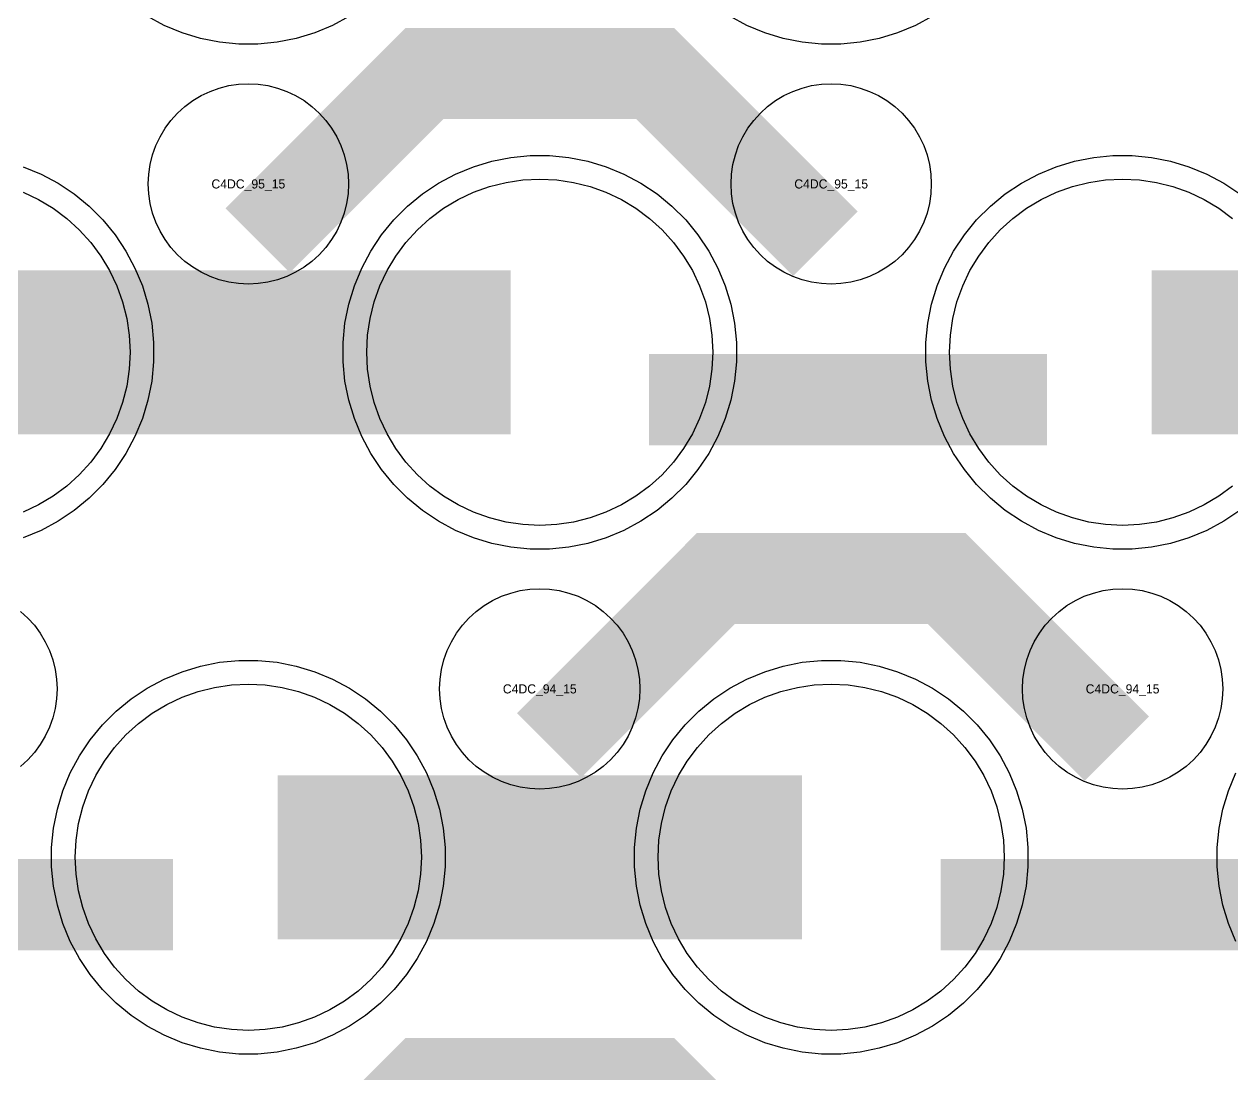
# Model space of a CAD drawing. Extents: x -11880 to 11880, y -14992 to 14992.
# Drawn here: x -7261.5 to -6930, y -1874 to -1586 of the extents above; entities that cross this region are included whole.
import ezdxf
from ezdxf.enums import TextEntityAlignment as Align

# ---------------------------------------------------------------- set-up
doc = ezdxf.new("R2010")
doc.units = 0
doc.header["$MEASUREMENT"] = 0
for name, color, linetype in [('GDS_775_DT_237', 138, 'CONTINUOUS'), ('RDL1_FS', 34, 'CONTINUOUS'), ('RDL_BS', 160, 'CONTINUOUS')]:
    doc.layers.add(name, color=color, linetype=linetype)

msp = doc.modelspace()

# ---------------------------------------------------------------- linework, layer by layer
at = {"layer": 'RDL1_FS'}
msp.add_lwpolyline([(-7120, -1723.489), (-7124.657, -1723.26), (-7129.268, -1722.576), (-7133.791, -1721.444), (-7138.181, -1719.872), (-7142.395, -1717.88), (-7146.395, -1715.482), (-7150.14, -1712.704), (-7153.594, -1709.574), (-7156.724, -1706.12), (-7159.502, -1702.375), (-7161.9, -1698.375), (-7163.892, -1694.161), (-7165.464, -1689.771), (-7166.596, -1685.248), (-7167.28, -1680.637), (-7167.509, -1675.98), (-7167.28, -1671.323), (-7166.596, -1666.712), (-7165.464, -1662.189), (-7163.892, -1657.799), (-7161.9, -1653.585), (-7159.502, -1649.585), (-7156.724, -1645.84), (-7153.594, -1642.386), (-7150.14, -1639.256), (-7146.395, -1636.478), (-7142.395, -1634.08), (-7138.181, -1632.088), (-7133.791, -1630.516), (-7129.268, -1629.384), (-7124.657, -1628.7), (-7120, -1628.471), (-7115.343, -1628.7), (-7110.732, -1629.384), (-7106.209, -1630.516), (-7101.819, -1632.088), (-7097.605, -1634.08), (-7093.605, -1636.478), (-7089.86, -1639.256), (-7086.406, -1642.386), (-7083.276, -1645.84), (-7080.498, -1649.585), (-7078.1, -1653.585), (-7076.108, -1657.799), (-7074.536, -1662.189), (-7073.404, -1666.712), (-7072.72, -1671.323), (-7072.491, -1675.98), (-7072.72, -1680.637), (-7073.404, -1685.248), (-7074.536, -1689.771), (-7076.108, -1694.161), (-7078.1, -1698.375), (-7080.498, -1702.375), (-7083.276, -1706.12), (-7086.406, -1709.574), (-7089.86, -1712.704), (-7093.605, -1715.482), (-7097.605, -1717.88), (-7101.819, -1719.872), (-7106.209, -1721.444), (-7110.732, -1722.576), (-7115.343, -1723.26)], close=True, dxfattribs=at)
for points in [[(-6929.86, -1712.704), (-6933.605, -1715.482), (-6937.605, -1717.88), (-6941.819, -1719.872), (-6946.209, -1721.444), (-6950.732, -1722.576), (-6955.343, -1723.26), (-6960, -1723.489), (-6964.657, -1723.26), (-6969.268, -1722.576), (-6973.791, -1721.444), (-6978.181, -1719.872), (-6982.395, -1717.88), (-6986.395, -1715.482), (-6990.14, -1712.704), (-6993.594, -1709.574), (-6996.724, -1706.12), (-6999.502, -1702.375), (-7001.9, -1698.375), (-7003.892, -1694.161), (-7005.464, -1689.771), (-7006.596, -1685.248), (-7007.28, -1680.637), (-7007.509, -1675.98), (-7007.28, -1671.323), (-7006.596, -1666.712), (-7005.464, -1662.189), (-7003.892, -1657.799), (-7001.9, -1653.585), (-6999.502, -1649.585), (-6996.724, -1645.84), (-6993.594, -1642.386), (-6990.14, -1639.256), (-6986.395, -1636.478), (-6982.395, -1634.08), (-6978.181, -1632.088), (-6973.791, -1630.516), (-6969.268, -1629.384), (-6964.657, -1628.7), (-6960, -1628.471), (-6955.343, -1628.7), (-6950.732, -1629.384), (-6946.209, -1630.516), (-6941.819, -1632.088), (-6937.605, -1634.08), (-6933.605, -1636.478), (-6929.86, -1639.256)], [(-7261.819, -1632.088), (-7257.605, -1634.08), (-7253.605, -1636.478), (-7249.86, -1639.256), (-7246.406, -1642.386), (-7243.276, -1645.84), (-7240.498, -1649.585), (-7238.1, -1653.585), (-7236.108, -1657.799), (-7234.536, -1662.189), (-7233.404, -1666.712), (-7232.72, -1671.323), (-7232.491, -1675.98), (-7232.72, -1680.637), (-7233.404, -1685.248), (-7234.536, -1689.771), (-7236.108, -1694.161), (-7238.1, -1698.375), (-7240.498, -1702.375), (-7243.276, -1706.12), (-7246.406, -1709.574), (-7249.86, -1712.704), (-7253.605, -1715.482), (-7257.605, -1717.88), (-7261.819, -1719.872)]]:
    msp.add_lwpolyline(points, dxfattribs=at)
for points in [[(-7271.998, -1675.98, 45, 45, 0), (-7199.998, -1675.98, 45, 45, 0)], [(-7199.998, -1675.98, 45, 45, 0), (-7127.998, -1675.98, 45, 45, 0)], [(-6951.998, -1675.98, 45, 45, 0), (-6879.998, -1675.98, 45, 45, 0)]]:
    msp.add_lwpolyline(points, format="xyseb", dxfattribs=at)
at = {"layer": 'RDL1_FS', "color": 11, "true_color": 0xf27172}
for points in [[(-7200, -1862.049), (-7204.657, -1861.82), (-7209.268, -1861.136), (-7213.791, -1860.004), (-7218.181, -1858.432), (-7222.395, -1856.44), (-7226.395, -1854.042), (-7230.14, -1851.264), (-7233.594, -1848.134), (-7236.724, -1844.68), (-7239.502, -1840.935), (-7241.9, -1836.935), (-7243.892, -1832.721), (-7245.464, -1828.331), (-7246.596, -1823.808), (-7247.28, -1819.197), (-7247.509, -1814.54), (-7247.28, -1809.883), (-7246.596, -1805.272), (-7245.464, -1800.749), (-7243.892, -1796.359), (-7241.9, -1792.145), (-7239.502, -1788.145), (-7236.724, -1784.4), (-7233.594, -1780.946), (-7230.14, -1777.816), (-7226.395, -1775.038), (-7222.395, -1772.64), (-7218.181, -1770.648), (-7213.791, -1769.076), (-7209.268, -1767.944), (-7204.657, -1767.26), (-7200, -1767.031), (-7195.343, -1767.26), (-7190.732, -1767.944), (-7186.209, -1769.076), (-7181.819, -1770.648), (-7177.605, -1772.64), (-7173.605, -1775.038), (-7169.86, -1777.816), (-7166.406, -1780.946), (-7163.276, -1784.4), (-7160.498, -1788.145), (-7158.1, -1792.145), (-7156.108, -1796.359), (-7154.536, -1800.749), (-7153.404, -1805.272), (-7152.72, -1809.883), (-7152.491, -1814.54), (-7152.72, -1819.197), (-7153.404, -1823.808), (-7154.536, -1828.331), (-7156.108, -1832.721), (-7158.1, -1836.935), (-7160.498, -1840.935), (-7163.276, -1844.68), (-7166.406, -1848.134), (-7169.86, -1851.264), (-7173.605, -1854.042), (-7177.605, -1856.44), (-7181.819, -1858.432), (-7186.209, -1860.004), (-7190.732, -1861.136), (-7195.343, -1861.82)], [(-7040, -1862.049), (-7044.657, -1861.82), (-7049.268, -1861.136), (-7053.791, -1860.004), (-7058.181, -1858.432), (-7062.395, -1856.44), (-7066.395, -1854.042), (-7070.14, -1851.264), (-7073.594, -1848.134), (-7076.724, -1844.68), (-7079.502, -1840.935), (-7081.9, -1836.935), (-7083.892, -1832.721), (-7085.464, -1828.331), (-7086.596, -1823.808), (-7087.28, -1819.197), (-7087.509, -1814.54), (-7087.28, -1809.883), (-7086.596, -1805.272), (-7085.464, -1800.749), (-7083.892, -1796.359), (-7081.9, -1792.145), (-7079.502, -1788.145), (-7076.724, -1784.4), (-7073.594, -1780.946), (-7070.14, -1777.816), (-7066.395, -1775.038), (-7062.395, -1772.64), (-7058.181, -1770.648), (-7053.791, -1769.076), (-7049.268, -1767.944), (-7044.657, -1767.26), (-7040, -1767.031), (-7035.343, -1767.26), (-7030.732, -1767.944), (-7026.209, -1769.076), (-7021.819, -1770.648), (-7017.605, -1772.64), (-7013.605, -1775.038), (-7009.86, -1777.816), (-7006.406, -1780.946), (-7003.276, -1784.4), (-7000.498, -1788.145), (-6998.1, -1792.145), (-6996.108, -1796.359), (-6994.536, -1800.749), (-6993.404, -1805.272), (-6992.72, -1809.883), (-6992.491, -1814.54), (-6992.72, -1819.197), (-6993.404, -1823.808), (-6994.536, -1828.331), (-6996.108, -1832.721), (-6998.1, -1836.935), (-7000.498, -1840.935), (-7003.276, -1844.68), (-7006.406, -1848.134), (-7009.86, -1851.264), (-7013.605, -1854.042), (-7017.605, -1856.44), (-7021.819, -1858.432), (-7026.209, -1860.004), (-7030.732, -1861.136), (-7035.343, -1861.82)]]:
    msp.add_lwpolyline(points, close=True, dxfattribs=at)
for points in [[(-7191.998, -1814.54, 45, 45, 0), (-7119.998, -1814.54, 45, 45, 0)], [(-7119.998, -1814.54, 45, 45, 0), (-7047.998, -1814.54, 45, 45, 0)]]:
    msp.add_lwpolyline(points, format="xyseb", dxfattribs=at)
at = {"layer": 'RDL_BS'}
for points in [[(-7172.223, -1583.798), (-7176.885, -1586.29), (-7181.795, -1588.321), (-7186.835, -1589.852), (-7192.062, -1590.898), (-7197.356, -1591.415), (-7202.644, -1591.415), (-7207.938, -1590.898), (-7213.165, -1589.852), (-7218.205, -1588.321), (-7223.115, -1586.29), (-7227.777, -1583.798)], [(-7012.223, -1583.798), (-7016.885, -1586.29), (-7021.795, -1588.321), (-7026.835, -1589.852), (-7032.062, -1590.898), (-7037.356, -1591.415), (-7042.644, -1591.415), (-7047.938, -1590.898), (-7053.165, -1589.852), (-7058.205, -1588.321), (-7063.115, -1586.29), (-7067.777, -1583.798)], [(-6927.809, -1719.416), (-6932.223, -1722.363), (-6936.885, -1724.855), (-6941.795, -1726.886), (-6946.835, -1728.417), (-6952.062, -1729.463), (-6957.356, -1729.98), (-6962.644, -1729.98), (-6967.938, -1729.463), (-6973.165, -1728.417), (-6978.205, -1726.886), (-6983.115, -1724.855), (-6987.777, -1722.363), (-6992.191, -1719.416), (-6996.292, -1716.054), (-7000.074, -1712.272), (-7003.436, -1708.171), (-7006.383, -1703.757), (-7008.875, -1699.095), (-7010.906, -1694.185), (-7012.437, -1689.145), (-7013.483, -1683.918), (-7014, -1678.624), (-7014, -1673.336), (-7013.483, -1668.042), (-7012.437, -1662.815), (-7010.906, -1657.775), (-7008.875, -1652.865), (-7006.383, -1648.203), (-7003.436, -1643.789), (-7000.074, -1639.688), (-6996.292, -1635.906), (-6992.191, -1632.544), (-6987.777, -1629.597), (-6983.115, -1627.105), (-6978.205, -1625.074), (-6973.165, -1623.543), (-6967.938, -1622.497), (-6962.644, -1621.98), (-6957.356, -1621.98), (-6952.062, -1622.497), (-6946.835, -1623.543), (-6941.795, -1625.074), (-6936.885, -1627.105), (-6932.223, -1629.597), (-6927.809, -1632.544)], [(-7261.795, -1625.074), (-7256.885, -1627.105), (-7252.223, -1629.597), (-7247.809, -1632.544), (-7243.708, -1635.906), (-7239.926, -1639.688), (-7236.564, -1643.789), (-7233.617, -1648.203), (-7231.125, -1652.865), (-7229.094, -1657.775), (-7227.563, -1662.815), (-7226.517, -1668.042), (-7226, -1673.336), (-7226, -1678.624), (-7226.517, -1683.918), (-7227.563, -1689.145), (-7229.094, -1694.185), (-7231.125, -1699.095), (-7233.617, -1703.757), (-7236.564, -1708.171), (-7239.926, -1712.272), (-7243.708, -1716.054), (-7247.809, -1719.416), (-7252.223, -1722.363), (-7256.885, -1724.855), (-7261.795, -1726.886)], [(-7262.557, -1747.098), (-7260.558, -1748.91), (-7258.746, -1750.909), (-7257.143, -1753.072), (-7255.75, -1755.396), (-7254.598, -1757.833), (-7253.691, -1760.368), (-7253.034, -1762.987), (-7252.638, -1765.659), (-7252.506, -1768.352), (-7252.638, -1771.045), (-7253.034, -1773.717), (-7253.691, -1776.336), (-7254.598, -1778.871), (-7255.75, -1781.308), (-7257.143, -1783.632), (-7258.746, -1785.795), (-7260.558, -1787.794), (-7262.557, -1789.606)]]:
    msp.add_lwpolyline(points, dxfattribs=at)
for points in [[(-7197.438, -1645.294, 25, 25, 0), (-7151.623, -1599.479, 25, 25, 0), (-7118.07, -1599.479, 25, 25, 0)], [(-7041.599, -1646.193, 25, 25, 0), (-7088.313, -1599.479, 25, 25, 0), (-7118.071, -1599.479, 25, 25, 0)], [(-7089.984, -1688.993, 25, 25, 0), (-6980.719, -1688.993, 25, 25, 0)], [(-7117.438, -1783.854, 25, 25, 0), (-7071.623, -1738.039, 25, 25, 0), (-7038.07, -1738.039, 25, 25, 0)], [(-6961.599, -1784.753, 25, 25, 0), (-7008.313, -1738.039, 25, 25, 0), (-7038.071, -1738.039, 25, 25, 0)], [(-7197.438, -1922.419, 25, 25, 0), (-7151.623, -1876.604, 25, 25, 0), (-7118.07, -1876.604, 25, 25, 0)], [(-7041.599, -1923.318, 25, 25, 0), (-7088.313, -1876.604, 25, 25, 0), (-7118.071, -1876.604, 25, 25, 0)]]:
    msp.add_lwpolyline(points, format="xyseb", dxfattribs=at)
for points in [[(-7200, -1657.286), (-7202.693, -1657.154), (-7205.365, -1656.758), (-7207.984, -1656.101), (-7210.519, -1655.194), (-7212.956, -1654.042), (-7215.28, -1652.649), (-7217.443, -1651.046), (-7219.442, -1649.234), (-7221.254, -1647.235), (-7222.857, -1645.072), (-7224.25, -1642.748), (-7225.402, -1640.311), (-7226.309, -1637.776), (-7226.966, -1635.157), (-7227.362, -1632.485), (-7227.494, -1629.792), (-7227.362, -1627.099), (-7226.966, -1624.427), (-7226.309, -1621.808), (-7225.402, -1619.273), (-7224.25, -1616.836), (-7222.857, -1614.512), (-7221.254, -1612.349), (-7219.442, -1610.35), (-7217.443, -1608.538), (-7215.28, -1606.935), (-7212.956, -1605.542), (-7210.519, -1604.39), (-7207.984, -1603.483), (-7205.365, -1602.826), (-7202.693, -1602.43), (-7200, -1602.298), (-7197.307, -1602.43), (-7194.635, -1602.826), (-7192.016, -1603.483), (-7189.481, -1604.39), (-7187.044, -1605.542), (-7184.72, -1606.935), (-7182.557, -1608.538), (-7180.558, -1610.35), (-7178.746, -1612.349), (-7177.143, -1614.512), (-7175.75, -1616.836), (-7174.598, -1619.273), (-7173.691, -1621.808), (-7173.034, -1624.427), (-7172.638, -1627.099), (-7172.506, -1629.792), (-7172.638, -1632.485), (-7173.034, -1635.157), (-7173.691, -1637.776), (-7174.598, -1640.311), (-7175.75, -1642.748), (-7177.143, -1645.072), (-7178.746, -1647.235), (-7180.558, -1649.234), (-7182.557, -1651.046), (-7184.72, -1652.649), (-7187.044, -1654.042), (-7189.481, -1655.194), (-7192.016, -1656.101), (-7194.635, -1656.758), (-7197.307, -1657.154)], [(-7040, -1657.286), (-7042.693, -1657.154), (-7045.365, -1656.758), (-7047.984, -1656.101), (-7050.519, -1655.194), (-7052.956, -1654.042), (-7055.28, -1652.649), (-7057.443, -1651.046), (-7059.442, -1649.234), (-7061.254, -1647.235), (-7062.857, -1645.072), (-7064.25, -1642.748), (-7065.402, -1640.311), (-7066.309, -1637.776), (-7066.966, -1635.157), (-7067.362, -1632.485), (-7067.494, -1629.792), (-7067.362, -1627.099), (-7066.966, -1624.427), (-7066.309, -1621.808), (-7065.402, -1619.273), (-7064.25, -1616.836), (-7062.857, -1614.512), (-7061.254, -1612.349), (-7059.442, -1610.35), (-7057.443, -1608.538), (-7055.28, -1606.935), (-7052.956, -1605.542), (-7050.519, -1604.39), (-7047.984, -1603.483), (-7045.365, -1602.826), (-7042.693, -1602.43), (-7040, -1602.298), (-7037.307, -1602.43), (-7034.635, -1602.826), (-7032.016, -1603.483), (-7029.481, -1604.39), (-7027.044, -1605.542), (-7024.72, -1606.935), (-7022.557, -1608.538), (-7020.558, -1610.35), (-7018.746, -1612.349), (-7017.143, -1614.512), (-7015.75, -1616.836), (-7014.598, -1619.273), (-7013.691, -1621.808), (-7013.034, -1624.427), (-7012.638, -1627.099), (-7012.506, -1629.792), (-7012.638, -1632.485), (-7013.034, -1635.157), (-7013.691, -1637.776), (-7014.598, -1640.311), (-7015.75, -1642.748), (-7017.143, -1645.072), (-7018.746, -1647.235), (-7020.558, -1649.234), (-7022.557, -1651.046), (-7024.72, -1652.649), (-7027.044, -1654.042), (-7029.481, -1655.194), (-7032.016, -1656.101), (-7034.635, -1656.758), (-7037.307, -1657.154)], [(-7122.644, -1729.98), (-7127.938, -1729.463), (-7133.165, -1728.417), (-7138.205, -1726.886), (-7143.115, -1724.855), (-7147.777, -1722.363), (-7152.191, -1719.416), (-7156.292, -1716.054), (-7160.074, -1712.272), (-7163.436, -1708.171), (-7166.383, -1703.757), (-7168.875, -1699.095), (-7170.906, -1694.185), (-7172.437, -1689.145), (-7173.483, -1683.918), (-7174, -1678.624), (-7174, -1673.336), (-7173.483, -1668.042), (-7172.437, -1662.815), (-7170.906, -1657.775), (-7168.875, -1652.865), (-7166.383, -1648.203), (-7163.436, -1643.789), (-7160.074, -1639.688), (-7156.292, -1635.906), (-7152.191, -1632.544), (-7147.777, -1629.597), (-7143.115, -1627.105), (-7138.205, -1625.074), (-7133.165, -1623.543), (-7127.938, -1622.497), (-7122.644, -1621.98), (-7117.356, -1621.98), (-7112.062, -1622.497), (-7106.835, -1623.543), (-7101.795, -1625.074), (-7096.885, -1627.105), (-7092.223, -1629.597), (-7087.809, -1632.544), (-7083.708, -1635.906), (-7079.926, -1639.688), (-7076.564, -1643.789), (-7073.617, -1648.203), (-7071.125, -1652.865), (-7069.094, -1657.775), (-7067.563, -1662.815), (-7066.517, -1668.042), (-7066, -1673.336), (-7066, -1678.624), (-7066.517, -1683.918), (-7067.563, -1689.145), (-7069.094, -1694.185), (-7071.125, -1699.095), (-7073.617, -1703.757), (-7076.564, -1708.171), (-7079.926, -1712.272), (-7083.708, -1716.054), (-7087.809, -1719.416), (-7092.223, -1722.363), (-7096.885, -1724.855), (-7101.795, -1726.886), (-7106.835, -1728.417), (-7112.062, -1729.463), (-7117.356, -1729.98)], [(-7120, -1795.846), (-7122.693, -1795.714), (-7125.365, -1795.318), (-7127.984, -1794.661), (-7130.519, -1793.754), (-7132.956, -1792.602), (-7135.28, -1791.209), (-7137.443, -1789.606), (-7139.442, -1787.794), (-7141.254, -1785.795), (-7142.857, -1783.632), (-7144.25, -1781.308), (-7145.402, -1778.871), (-7146.309, -1776.336), (-7146.966, -1773.717), (-7147.362, -1771.045), (-7147.494, -1768.352), (-7147.362, -1765.659), (-7146.966, -1762.987), (-7146.309, -1760.368), (-7145.402, -1757.833), (-7144.25, -1755.396), (-7142.857, -1753.072), (-7141.254, -1750.909), (-7139.442, -1748.91), (-7137.443, -1747.098), (-7135.28, -1745.495), (-7132.956, -1744.102), (-7130.519, -1742.95), (-7127.984, -1742.043), (-7125.365, -1741.386), (-7122.693, -1740.99), (-7120, -1740.858), (-7117.307, -1740.99), (-7114.635, -1741.386), (-7112.016, -1742.043), (-7109.481, -1742.95), (-7107.044, -1744.102), (-7104.72, -1745.495), (-7102.557, -1747.098), (-7100.558, -1748.91), (-7098.746, -1750.909), (-7097.143, -1753.072), (-7095.75, -1755.396), (-7094.598, -1757.833), (-7093.691, -1760.368), (-7093.034, -1762.987), (-7092.638, -1765.659), (-7092.506, -1768.352), (-7092.638, -1771.045), (-7093.034, -1773.717), (-7093.691, -1776.336), (-7094.598, -1778.871), (-7095.75, -1781.308), (-7097.143, -1783.632), (-7098.746, -1785.795), (-7100.558, -1787.794), (-7102.557, -1789.606), (-7104.72, -1791.209), (-7107.044, -1792.602), (-7109.481, -1793.754), (-7112.016, -1794.661), (-7114.635, -1795.318), (-7117.307, -1795.714)], [(-6960, -1795.846), (-6962.693, -1795.714), (-6965.365, -1795.318), (-6967.984, -1794.661), (-6970.519, -1793.754), (-6972.956, -1792.602), (-6975.28, -1791.209), (-6977.443, -1789.606), (-6979.442, -1787.794), (-6981.254, -1785.795), (-6982.857, -1783.632), (-6984.25, -1781.308), (-6985.402, -1778.871), (-6986.309, -1776.336), (-6986.966, -1773.717), (-6987.362, -1771.045), (-6987.494, -1768.352), (-6987.362, -1765.659), (-6986.966, -1762.987), (-6986.309, -1760.368), (-6985.402, -1757.833), (-6984.25, -1755.396), (-6982.857, -1753.072), (-6981.254, -1750.909), (-6979.442, -1748.91), (-6977.443, -1747.098), (-6975.28, -1745.495), (-6972.956, -1744.102), (-6970.519, -1742.95), (-6967.984, -1742.043), (-6965.365, -1741.386), (-6962.693, -1740.99), (-6960, -1740.858), (-6957.307, -1740.99), (-6954.635, -1741.386), (-6952.016, -1742.043), (-6949.481, -1742.95), (-6947.044, -1744.102), (-6944.72, -1745.495), (-6942.557, -1747.098), (-6940.558, -1748.91), (-6938.746, -1750.909), (-6937.143, -1753.072), (-6935.75, -1755.396), (-6934.598, -1757.833), (-6933.691, -1760.368), (-6933.034, -1762.987), (-6932.638, -1765.659), (-6932.506, -1768.352), (-6932.638, -1771.045), (-6933.034, -1773.717), (-6933.691, -1776.336), (-6934.598, -1778.871), (-6935.75, -1781.308), (-6937.143, -1783.632), (-6938.746, -1785.795), (-6940.558, -1787.794), (-6942.557, -1789.606), (-6944.72, -1791.209), (-6947.044, -1792.602), (-6949.481, -1793.754), (-6952.016, -1794.661), (-6954.635, -1795.318), (-6957.307, -1795.714)]]:
    msp.add_lwpolyline(points, close=True, dxfattribs=at)
at = {"layer": 'RDL_BS', "color": 11, "true_color": 0xf27172}
for points in [[(-7202.644, -1868.54), (-7207.938, -1868.023), (-7213.165, -1866.977), (-7218.205, -1865.446), (-7223.115, -1863.415), (-7227.777, -1860.923), (-7232.191, -1857.976), (-7236.292, -1854.614), (-7240.074, -1850.832), (-7243.436, -1846.731), (-7246.383, -1842.317), (-7248.875, -1837.655), (-7250.906, -1832.745), (-7252.437, -1827.705), (-7253.483, -1822.478), (-7254, -1817.184), (-7254, -1811.896), (-7253.483, -1806.602), (-7252.437, -1801.375), (-7250.906, -1796.335), (-7248.875, -1791.425), (-7246.383, -1786.763), (-7243.436, -1782.349), (-7240.074, -1778.248), (-7236.292, -1774.466), (-7232.191, -1771.104), (-7227.777, -1768.157), (-7223.115, -1765.665), (-7218.205, -1763.634), (-7213.165, -1762.103), (-7207.938, -1761.057), (-7202.644, -1760.54), (-7197.356, -1760.54), (-7192.062, -1761.057), (-7186.835, -1762.103), (-7181.795, -1763.634), (-7176.885, -1765.665), (-7172.223, -1768.157), (-7167.809, -1771.104), (-7163.708, -1774.466), (-7159.926, -1778.248), (-7156.564, -1782.349), (-7153.617, -1786.763), (-7151.125, -1791.425), (-7149.094, -1796.335), (-7147.563, -1801.375), (-7146.517, -1806.602), (-7146, -1811.896), (-7146, -1817.184), (-7146.517, -1822.478), (-7147.563, -1827.705), (-7149.094, -1832.745), (-7151.125, -1837.655), (-7153.617, -1842.317), (-7156.564, -1846.731), (-7159.926, -1850.832), (-7163.708, -1854.614), (-7167.809, -1857.976), (-7172.223, -1860.923), (-7176.885, -1863.415), (-7181.795, -1865.446), (-7186.835, -1866.977), (-7192.062, -1868.023), (-7197.356, -1868.54)], [(-7042.644, -1868.54), (-7047.938, -1868.023), (-7053.165, -1866.977), (-7058.205, -1865.446), (-7063.115, -1863.415), (-7067.777, -1860.923), (-7072.191, -1857.976), (-7076.292, -1854.614), (-7080.074, -1850.832), (-7083.436, -1846.731), (-7086.383, -1842.317), (-7088.875, -1837.655), (-7090.906, -1832.745), (-7092.437, -1827.705), (-7093.483, -1822.478), (-7094, -1817.184), (-7094, -1811.896), (-7093.483, -1806.602), (-7092.437, -1801.375), (-7090.906, -1796.335), (-7088.875, -1791.425), (-7086.383, -1786.763), (-7083.436, -1782.349), (-7080.074, -1778.248), (-7076.292, -1774.466), (-7072.191, -1771.104), (-7067.777, -1768.157), (-7063.115, -1765.665), (-7058.205, -1763.634), (-7053.165, -1762.103), (-7047.938, -1761.057), (-7042.644, -1760.54), (-7037.356, -1760.54), (-7032.062, -1761.057), (-7026.835, -1762.103), (-7021.795, -1763.634), (-7016.885, -1765.665), (-7012.223, -1768.157), (-7007.809, -1771.104), (-7003.708, -1774.466), (-6999.926, -1778.248), (-6996.564, -1782.349), (-6993.617, -1786.763), (-6991.125, -1791.425), (-6989.094, -1796.335), (-6987.563, -1801.375), (-6986.517, -1806.602), (-6986, -1811.896), (-6986, -1817.184), (-6986.517, -1822.478), (-6987.563, -1827.705), (-6989.094, -1832.745), (-6991.125, -1837.655), (-6993.617, -1842.317), (-6996.564, -1846.731), (-6999.926, -1850.832), (-7003.708, -1854.614), (-7007.809, -1857.976), (-7012.223, -1860.923), (-7016.885, -1863.415), (-7021.795, -1865.446), (-7026.835, -1866.977), (-7032.062, -1868.023), (-7037.356, -1868.54)]]:
    msp.add_lwpolyline(points, close=True, dxfattribs=at)
msp.add_lwpolyline([(-6928.875, -1837.655), (-6930.906, -1832.745), (-6932.437, -1827.705), (-6933.483, -1822.478), (-6934, -1817.184), (-6934, -1811.896), (-6933.483, -1806.602), (-6932.437, -1801.375), (-6930.906, -1796.335), (-6928.875, -1791.425)], dxfattribs=at)
for points in [[(-7329.984, -1827.553, 25, 25, 0), (-7220.719, -1827.553, 25, 25, 0)], [(-7009.984, -1827.553, 25, 25, 0), (-6900.719, -1827.553, 25, 25, 0)]]:
    msp.add_lwpolyline(points, format="xyseb", dxfattribs=at)

# ---------------------------------------------------------------- texts
at = {"layer": 'GDS_775_DT_237'}
for s, p in [('C4DC_95_15', (-7200, -1629.792)), ('C4DC_95_15', (-7200, -1629.792)), ('C4DC_95_15', (-7040, -1629.792)), ('C4DC_95_15', (-7040, -1629.792)), ('C4DC_94_15', (-7120, -1768.352)), ('C4DC_94_15', (-7120, -1768.352)), ('C4DC_94_15', (-6960, -1768.352)), ('C4DC_94_15', (-6960, -1768.352))]:
    msp.add_text(s, height=2.5, dxfattribs=at).set_placement(p, align=Align.MIDDLE_CENTER)

doc.saveas('drawing.dxf')
